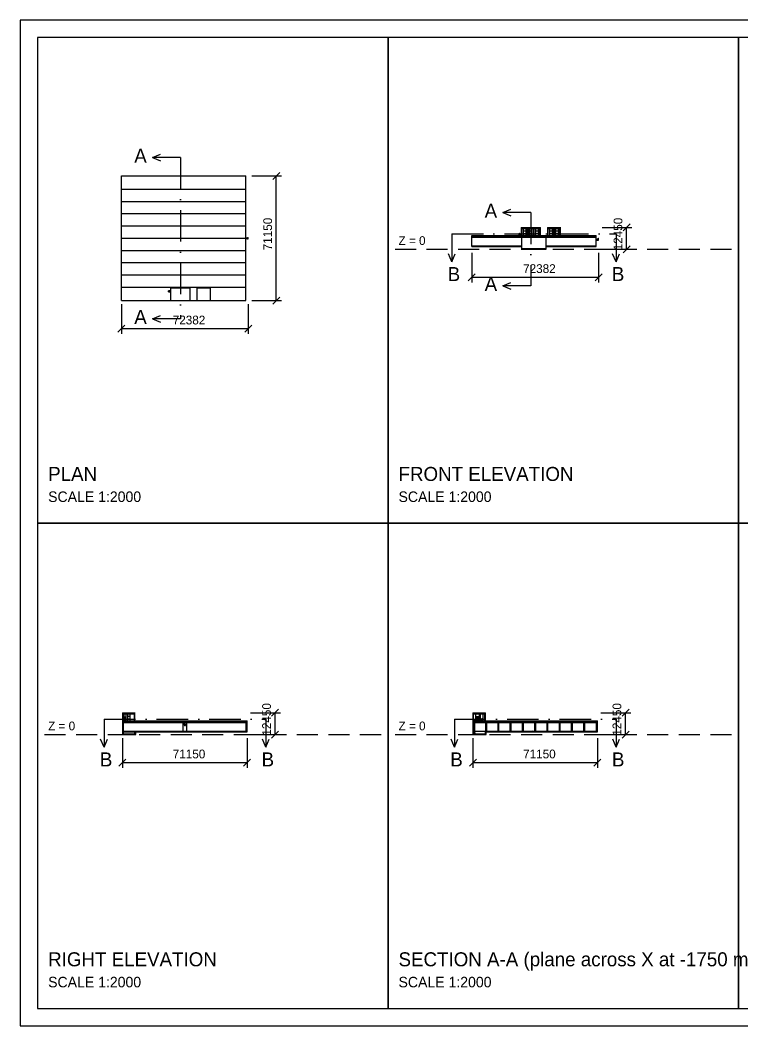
# Model space of a CAD drawing. Extents: x 10000 to 921450, y 10000 to 584000.
# Drawn here: x 10000 to 422000, y 10000 to 584000 of the extents above; entities that cross this region are included whole.
import ezdxf

# ---------------------------------------------------------------- set-up
doc = ezdxf.new("R2010")
doc.units = 0
doc.linetypes.add('DASHDOT', pattern=[30000, 18000, -6000, 0, -6000])
doc.linetypes.add('DASHED', pattern=[18000, 12000, -6000])
for name, color, linetype in [('A-CUT', 1, 'CONTINUOUS'), ('A-DIM', 5, 'CONTINUOUS'), ('A-FRAME', 8, 'CONTINUOUS'), ('A-GROUND', 8, 'DASHED'), ('A-HATCH', 3, 'CONTINUOUS'), ('A-SECT', 1, 'DASHDOT'), ('A-TEXT', 7, 'CONTINUOUS'), ('A-VIS', 7, 'CONTINUOUS')]:
    doc.layers.add(name, color=color, linetype=linetype)

msp = doc.modelspace()

# ---------------------------------------------------------------- linework, layer by layer
at = {"layer": 'A-CUT'}
for p, q in [((268425, 188725), (275725, 188725)), ((268425, 188575), (268425, 188725)), ((268425, 188575), (275725, 188575)), ((268575, 186775), (268575, 188575)), ((268575, 188075), (268875, 188075)), ((268575, 186775), (268805, 186775)), ((268575, 183775), (268575, 185275)), ((268575, 185275), (268805, 185275)), ((268575, 184075), (339575, 184075)), ((268575, 183775), (339575, 183775)), ((268625, 183175), (268625, 183775)), ((268667, 185275), (268667, 186775)), ((268713, 185275), (268713, 186775)), ((268805, 186775), (268805, 188075)), ((268805, 184075), (268805, 185275)), ((268875, 188075), (268875, 188575)), ((269025, 183175), (269025, 183775)), ((269085, 184225), (269185, 184225)), ((269085, 184075), (269085, 184225)), ((269185, 184075), (269185, 184225)), ((269272, 177491.666), (269272, 184711.5)), ((269272, 184711.5), (269598, 184711.5)), ((269272, 184240), (269598, 184240)), ((269353.5, 184793), (269825, 184793)), ((269353.5, 184467), (269353.5, 184793)), ((269353.5, 184467), (269825, 184467)), ((269598, 177491.666), (269598, 184711.5)), ((269685, 184225), (269785, 184225)), ((269685, 184075), (269685, 184225)), ((269785, 184075), (269785, 184225)), ((269825, 184860), (270125, 184860)), ((269825, 184400), (269825, 184860)), ((269825, 184400), (270125, 184400)), ((269879, 185110), (270041, 185110)), ((269879, 184840), (269879, 185110)), ((269879, 184840), (270041, 184840)), ((270041, 184840), (270041, 185110)), ((270095, 184400), (270095, 184860)), ((270095, 184830), (270345, 184830)), ((270095, 184806), (270345, 184806)), ((270095, 184793), (271555, 184793)), ((270095, 184467), (271555, 184467)), ((270095, 184430), (270345, 184430)), ((270125, 184400), (270125, 184860)), ((270175, 184375), (271475, 184375)), ((270175, 184075), (270175, 184375)), ((270315, 184860), (270345, 184860)), ((270315, 184400), (270315, 184860)), ((270315, 184400), (271335, 184400)), ((270345, 184390), (270345, 184860)), ((270475, 184480), (270475, 184780)), ((270475, 184480), (271175, 184480)), ((270515, 185180), (270515, 186520)), ((270515, 186520), (271135, 186520)), ((270515, 185180), (271135, 185180)), ((270577, 184780), (270577, 185180)), ((271073, 184780), (271073, 185180)), ((271135, 185180), (271135, 186520)), ((271175, 184480), (271175, 184780)), ((271305, 184390), (271305, 184860)), ((271305, 184860), (271335, 184860)), ((271305, 184830), (271555, 184830)), ((271305, 184806), (271555, 184806)), ((271305, 184430), (271555, 184430)), ((271335, 184400), (271335, 184860)), ((271475, 184075), (271475, 184375)), ((271525, 184860), (272089, 184860)), ((271525, 184400), (271525, 184860)), ((271525, 184400), (272089, 184400)), ((271555, 184400), (271555, 184860)), ((271608.4, 184995), (271857.6, 184995)), ((271608.4, 184845), (271608.4, 184995)), ((271608.4, 184845), (271857.6, 184845)), ((271857.6, 184845), (271857.6, 184995)), ((271900, 185270), (272100, 185270)), ((271900, 185050), (271900, 185270)), ((271900, 185050), (272100, 185050)), ((271911, 184400), (271911, 185065)), ((271928.8, 184815), (272071.2, 184815)), ((272089, 184400), (272089, 185065)), ((272089, 184793), (272772.334, 184793)), ((272089, 184467), (272772.334, 184467)), ((272100, 185050), (272100, 185270)), ((272589, 184467), (272589, 184793)), ((272772.334, 184844.5), (272955.666, 184844.5)), ((272772.334, 184415.5), (272772.334, 184844.5)), ((272772.334, 184415.5), (272955.666, 184415.5)), ((272955.666, 184896), (273739, 184896)), ((272955.666, 184364), (272955.666, 184896)), ((272955.666, 184364), (273739, 184364)), ((273138.999, 184364), (273138.999, 184896)), ((273473, 184630), (273478.111, 184681.894)), ((273473, 184630), (273478.111, 184578.106)), ((273478.111, 184681.894), (273493.248, 184731.794)), ((273478.111, 184578.106), (273493.248, 184528.206)), ((273493.248, 184731.794), (273517.829, 184777.782)), ((273493.248, 184528.206), (273517.829, 184482.218)), ((273517.829, 184777.782), (273550.91, 184818.09)), ((273517.829, 184482.218), (273550.91, 184441.91)), ((273550.91, 184818.09), (273591.218, 184851.171)), ((273550.91, 184441.91), (273591.218, 184408.829)), ((273591.218, 184851.171), (273637.206, 184875.752)), ((273591.218, 184408.829), (273637.206, 184384.248)), ((273637.206, 184875.752), (273687.106, 184890.889)), ((273637.206, 184384.248), (273687.106, 184369.111)), ((273687.106, 184890.889), (273739, 184896)), ((273687.106, 184369.111), (273739, 184364)), ((273739, 184896), (273790.894, 184890.889)), ((273739, 184364), (273739, 184896)), ((273739, 184364), (273790.894, 184369.111)), ((273790.894, 184890.889), (273840.794, 184875.752)), ((273790.894, 184369.111), (273840.794, 184384.248)), ((273840.794, 184875.752), (273886.782, 184851.171)), ((273840.794, 184384.248), (273886.782, 184408.829)), ((273886.782, 184851.171), (273927.09, 184818.09)), ((273886.782, 184408.829), (273927.09, 184441.91)), ((273927.09, 184818.09), (273960.171, 184777.782)), ((273927.09, 184441.91), (273960.171, 184482.218)), ((273960.171, 184777.782), (273984.752, 184731.794)), ((273960.171, 184482.218), (273984.752, 184528.206)), ((273984.752, 184731.794), (273999.889, 184681.894)), ((273984.752, 184528.206), (273999.889, 184578.106)), ((273999.889, 184681.894), (274005, 184630)), ((273999.889, 184578.106), (274005, 184630)), ((275275, 188075), (275275, 188575)), ((275275, 188075), (275575, 188075)), ((275345, 186775), (275345, 188075)), ((275345, 186775), (275575, 186775)), ((275345, 185275), (275575, 185275)), ((275345, 184075), (275345, 185275)), ((275437, 185275), (275437, 186775)), ((275483, 185275), (275483, 186775)), ((275575, 186775), (275575, 188575)), ((275575, 184075), (275575, 185275)), ((275725, 188575), (275725, 188725)), ((275875, 183175), (275875, 183775)), ((276075, 183775), (276075, 184075)), ((276275, 183175), (276275, 183775)), ((282875, 183175), (282875, 183775)), ((283075, 183775), (283075, 184075)), ((283275, 183175), (283275, 183775)), ((289875, 183175), (289875, 183775)), ((290075, 183775), (290075, 184075)), ((290275, 183175), (290275, 183775)), ((296875, 183175), (296875, 183775)), ((297075, 183775), (297075, 184075)), ((297275, 183175), (297275, 183775)), ((303875, 183175), (303875, 183775)), ((304075, 183775), (304075, 184075)), ((304275, 183175), (304275, 183775)), ((310875, 183175), (310875, 183775)), ((311075, 183775), (311075, 184075)), ((311275, 183175), (311275, 183775)), ((317875, 183175), (317875, 183775)), ((318075, 183775), (318075, 184075)), ((318275, 183175), (318275, 183775)), ((324875, 183175), (324875, 183775)), ((325075, 183775), (325075, 184075)), ((325275, 183175), (325275, 183775)), ((331875, 183175), (331875, 183775)), ((332075, 183775), (332075, 184075)), ((332275, 183175), (332275, 183775)), ((339125, 183175), (339125, 183775)), ((339525, 183175), (339525, 183775)), ((339575, 183775), (339575, 184075)), ((268575, 176275), (268575, 183175)), ((268575, 183175), (269075, 183175)), ((269075, 176675), (269075, 183175)), ((269272, 180960), (269598, 180960)), ((275575, 178175), (339575, 178175)), ((275575, 176675), (275575, 178175)), ((275875, 183175), (276275, 183175)), ((275975, 176275), (275975, 178175)), ((282875, 183175), (283275, 183175)), ((289875, 183175), (290275, 183175)), ((296875, 183175), (297275, 183175)), ((303875, 183175), (304275, 183175)), ((310875, 183175), (311275, 183175)), ((317875, 183175), (318275, 183175)), ((324875, 183175), (325275, 183175)), ((331875, 183175), (332275, 183175)), ((339075, 183175), (339575, 183175)), ((339075, 178175), (339075, 183175)), ((339575, 177775), (339575, 183175)), ((268575, 176675), (275975, 176675)), ((268575, 176275), (275975, 176275)), ((269169, 177125), (269169, 177308.334)), ((269169, 177308.334), (269701, 177308.334)), ((269169, 177125), (269701, 177125)), ((269220.5, 177308.334), (269220.5, 177491.666)), ((269220.5, 177491.666), (269649.5, 177491.666)), ((269272, 177675), (269598, 177675)), ((269649.5, 177308.334), (269649.5, 177491.666)), ((269701, 177125), (269701, 177308.334)), ((275975, 177775), (339575, 177775))]:
    msp.add_line(p, q, dxfattribs=at)
at = {"layer": 'A-DIM'}
for p, q in [((142190.75, 495075), (159190.75, 495075)), ((154190.75, 493075), (158190.75, 497075)), ((156190.75, 423925), (156190.75, 495075)), ((342190.75, 465725), (359190.75, 465725)), ((354190.75, 463725), (358190.75, 467725)), ((356190.75, 453275), (356190.75, 465725)), ((354190.75, 451275), (358190.75, 455275)), ((267809.25, 451275), (267809.25, 434275)), ((340190.75, 451275), (340190.75, 434275)), ((342190.75, 453275), (359190.75, 453275)), ((265809.25, 435275), (269809.25, 439275)), ((267809.25, 437275), (340190.75, 437275)), ((338190.75, 435275), (342190.75, 439275)), ((154190.75, 421925), (158190.75, 425925)), ((67809.25, 421925), (67809.25, 404925)), ((140190.75, 421925), (140190.75, 404925)), ((142190.75, 423925), (159190.75, 423925)), ((65809.25, 405925), (69809.25, 409925)), ((67809.25, 407925), (140190.75, 407925)), ((138190.75, 405925), (142190.75, 409925)), ((153575, 186725), (157575, 190725)), ((353575, 186725), (357575, 190725)), ((141575, 188725), (158575, 188725)), ((155575, 176275), (155575, 188725)), ((341575, 188725), (358575, 188725)), ((355575, 176275), (355575, 188725)), ((153575, 174275), (157575, 178275)), ((353575, 174275), (357575, 178275)), ((68425, 174275), (68425, 157275)), ((139575, 174275), (139575, 157275)), ((141575, 176275), (158575, 176275)), ((268425, 174275), (268425, 157275)), ((339575, 174275), (339575, 157275)), ((341575, 176275), (358575, 176275)), ((66425, 158275), (70425, 162275)), ((137575, 158275), (141575, 162275)), ((266425, 158275), (270425, 162275)), ((337575, 158275), (341575, 162275)), ((68425, 160275), (139575, 160275)), ((268425, 160275), (339575, 160275))]:
    msp.add_line(p, q, dxfattribs=at)
at = {"layer": 'A-FRAME'}
for p, q in [((830000, 584000), (10000, 584000)), ((10000, 584000), (10000, 10000)), ((820000, 574000), (20000, 574000)), ((20000, 574000), (20000, 20000)), ((220000, 574000), (20000, 574000)), ((20000, 574000), (20000, 297000)), ((220000, 297000), (220000, 574000)), ((420000, 574000), (220000, 574000)), ((220000, 574000), (220000, 297000)), ((420000, 297000), (420000, 574000)), ((620000, 574000), (420000, 574000)), ((420000, 574000), (420000, 297000)), ((20000, 297000), (220000, 297000)), ((220000, 297000), (20000, 297000)), ((20000, 297000), (20000, 20000)), ((220000, 297000), (420000, 297000)), ((220000, 20000), (220000, 297000)), ((420000, 297000), (220000, 297000)), ((220000, 297000), (220000, 20000)), ((420000, 297000), (620000, 297000)), ((420000, 20000), (420000, 297000)), ((620000, 297000), (420000, 297000)), ((420000, 297000), (420000, 20000)), ((20000, 20000), (820000, 20000)), ((20000, 20000), (220000, 20000)), ((220000, 20000), (420000, 20000)), ((420000, 20000), (620000, 20000)), ((10000, 10000), (830000, 10000))]:
    msp.add_line(p, q, dxfattribs=at)
at = {"layer": 'A-GROUND'}
for p, q in [((224000, 453275), (416000, 453275)), ((24000, 176275), (216000, 176275)), ((224000, 176275), (416000, 176275))]:
    msp.add_line(p, q, dxfattribs=at)
at = {"layer": 'A-HATCH'}
for p, q in [((281361.797, 177775), (280961.797, 178175)), ((288432.864, 177775), (288032.864, 178175)), ((295503.932, 177775), (295103.932, 178175)), ((302575, 177775), (302175, 178175)), ((309646.068, 177775), (309246.068, 178175)), ((316717.136, 177775), (316317.136, 178175)), ((323788.203, 177775), (323388.203, 178175)), ((330859.271, 177775), (330459.271, 178175)), ((337930.339, 177775), (337530.339, 178175))]:
    msp.add_line(p, q, dxfattribs=at)
at = {"layer": 'A-SECT'}
for p, q in [((85559.25, 505591.902), (90164.555, 507538.994)), ((101559.25, 505591.902), (85559.25, 505591.902)), ((85559.25, 505591.902), (90164.555, 503644.81)), ((101559.25, 505591.902), (101559.25, 413558.098)), ((285559.25, 474186.396), (290164.555, 476133.487)), ((301559.25, 474186.396), (285559.25, 474186.396)), ((285559.25, 474186.396), (290164.555, 472239.304)), ((301559.25, 474186.396), (301559.25, 432363.604)), ((256452.462, 462075), (350166.038, 462075)), ((256452.462, 462075), (256452.462, 446075)), ((350166.038, 462075), (350166.038, 446075)), ((256452.462, 446075), (254505.37, 450680.305)), ((256452.462, 446075), (258399.553, 450680.305)), ((350166.038, 446075), (348218.947, 450680.305)), ((350166.038, 446075), (352113.13, 450680.305)), ((285559.25, 432363.604), (290164.555, 434310.696)), ((301559.25, 432363.604), (285559.25, 432363.604)), ((285559.25, 432363.604), (290164.555, 430416.513)), ((85559.25, 413558.098), (90164.555, 415505.19)), ((101559.25, 413558.098), (85559.25, 413558.098)), ((85559.25, 413558.098), (90164.555, 411611.006)), ((57923.908, 185075), (150226.092, 185075)), ((57923.908, 185075), (57923.908, 169075)), ((150226.092, 185075), (150226.092, 169075)), ((257923.908, 185075), (350226.092, 185075)), ((257923.908, 185075), (257923.908, 169075)), ((350226.092, 185075), (350226.092, 169075)), ((57923.908, 169075), (55976.816, 173680.305)), ((57923.908, 169075), (59871, 173680.305)), ((150226.092, 169075), (148279, 173680.305)), ((150226.092, 169075), (152173.184, 173680.305)), ((257923.908, 169075), (255976.816, 173680.305)), ((257923.908, 169075), (259871, 173680.305)), ((350226.092, 169075), (348279, 173680.305)), ((350226.092, 169075), (352173.184, 173680.305))]:
    msp.add_line(p, q, dxfattribs=at)
at = {"layer": 'A-VIS'}
for p, q in [((67809.25, 424075), (67809.25, 495075)), ((67809.25, 495075), (138809.25, 495075)), ((138809.25, 424075), (138809.25, 495075)), ((67809.25, 487575), (138809.25, 487575)), ((67809.25, 480575), (138809.25, 480575)), ((67809.25, 473575), (138809.25, 473575)), ((67809.25, 466575), (138809.25, 466575)), ((296009.25, 465575), (296009.25, 465725)), ((296009.25, 465725), (307109.25, 465725)), ((296009.25, 465575), (307109.25, 465575)), ((296159.25, 461075), (296159.25, 465575)), ((296159.25, 465075), (306959.25, 465075)), ((296207.25, 461115), (296207.25, 465035)), ((296223.25, 461115), (296223.25, 465035)), ((296395.25, 461115), (296395.25, 465035)), ((296411.25, 461115), (296411.25, 465035)), ((296459.25, 461075), (296459.25, 465075)), ((297309.25, 461075), (297309.25, 465075)), ((298809.25, 461075), (298809.25, 465075)), ((299659.25, 461075), (299659.25, 465075)), ((299707.25, 461115), (299707.25, 465035)), ((299723.25, 461115), (299723.25, 465035)), ((299809.25, 465075), (299809.25, 465575)), ((299895.25, 461115), (299895.25, 465035)), ((299911.25, 461115), (299911.25, 465035)), ((299959.25, 461075), (299959.25, 465075)), ((300809.25, 461075), (300809.25, 465075)), ((302309.25, 461075), (302309.25, 465075)), ((303159.25, 461075), (303159.25, 465075)), ((303207.25, 461115), (303207.25, 465035)), ((303223.25, 461115), (303223.25, 465035)), ((303309.25, 465075), (303309.25, 465575)), ((303395.25, 461115), (303395.25, 465035)), ((303411.25, 461115), (303411.25, 465035)), ((303459.25, 461075), (303459.25, 465075)), ((304309.25, 461075), (304309.25, 465075)), ((305809.25, 461075), (305809.25, 465075)), ((306659.25, 461075), (306659.25, 465075)), ((306707.25, 461115), (306707.25, 465035)), ((306723.25, 461115), (306723.25, 465035)), ((306895.25, 461115), (306895.25, 465035)), ((306911.25, 461115), (306911.25, 465035)), ((306959.25, 461075), (306959.25, 465575)), ((307109.25, 465575), (307109.25, 465725)), ((311009.25, 465725), (318609.25, 465725)), ((311009.25, 465575), (311009.25, 465725)), ((311009.25, 465575), (318609.25, 465575)), ((311159.25, 461075), (311159.25, 465575)), ((311159.25, 465075), (318459.25, 465075)), ((311207.25, 461115), (311207.25, 465035)), ((311223.25, 461115), (311223.25, 465035)), ((311411.25, 461115), (311411.25, 465035)), ((311459.25, 461075), (311459.25, 465075)), ((312309.25, 461075), (312309.25, 465075)), ((313809.25, 461075), (313809.25, 465075)), ((314659.25, 461075), (314659.25, 465075)), ((314707.25, 461115), (314707.25, 465035)), ((314723.25, 461115), (314723.25, 465035)), ((314809.25, 465075), (314809.25, 465575)), ((314911.25, 461115), (314911.25, 465035)), ((314959.25, 461075), (314959.25, 465075)), ((315809.25, 461075), (315809.25, 465075)), ((317309.25, 461075), (317309.25, 465075)), ((318159.25, 461075), (318159.25, 465075)), ((318223.25, 461115), (318223.25, 465035)), ((318411.25, 461115), (318411.25, 465035)), ((318459.25, 461075), (318459.25, 465575)), ((318609.25, 465575), (318609.25, 465725)), ((67809.25, 459575), (138809.25, 459575)), ((138743.104, 459775), (138759.25, 459775)), ((138743.104, 459375), (138759.25, 459375)), ((138743.227, 459309), (139809.25, 459309)), ((138759.25, 459775), (138759.25, 459834.156)), ((138759.25, 459291.476), (138759.25, 459375)), ((138833.559, 459841), (139783.615, 459841)), ((139809.25, 459932.5), (140159.25, 459932.5)), ((139809.25, 459224.369), (139809.25, 459925.631)), ((139809.25, 459217.5), (140190.75, 459217.5)), ((139879.25, 459725), (140089.25, 459725)), ((139879.25, 459425), (139879.25, 459725)), ((139879.25, 459425), (140089.25, 459425)), ((140089.25, 459425), (140089.25, 459725)), ((140159.25, 459224.369), (140159.25, 459925.631)), ((140190.75, 459224.369), (140190.75, 459925.631)), ((267809.25, 460775), (267809.25, 461075)), ((267809.25, 461075), (338809.25, 461075)), ((267809.25, 460775), (338809.25, 460775)), ((267809.25, 454775), (267809.25, 460175)), ((267809.25, 460175), (338809.25, 460175)), ((267859.25, 460175), (267859.25, 460775)), ((268059.25, 460175), (268059.25, 460775)), ((275309.25, 460175), (275309.25, 460775)), ((282309.25, 460175), (282309.25, 460775)), ((289309.25, 460175), (289309.25, 460775)), ((294773.75, 461987.5), (294805.25, 461987.5)), ((294773.75, 461280.522), (294773.75, 461980.512)), ((294773.75, 461272.5), (294805.25, 461272.5)), ((294805.25, 461280.522), (294805.25, 461980.512)), ((294861.926, 461987.5), (295430.25, 461987.5)), ((294861.926, 461272.5), (295430.25, 461272.5)), ((295027.75, 462327.5), (295207.75, 462327.5)), ((295027.75, 462087.5), (295027.75, 462327.5)), ((295027.75, 462087.5), (295207.75, 462087.5)), ((295057.75, 461967.5), (295057.75, 462087.5)), ((295057.75, 461967.5), (295177.75, 461967.5)), ((295177.75, 461967.5), (295177.75, 462087.5)), ((295207.75, 462087.5), (295207.75, 462327.5)), ((295430.25, 461280.522), (295430.25, 461980.512)), ((295495.22, 461896), (296128.377, 461896)), ((295495.22, 461364), (296128.377, 461364)), ((296203.25, 464936), (296415.25, 464936)), ((296203.25, 464786), (296415.25, 464786)), ((296203.25, 464636), (296415.25, 464636)), ((296203.25, 464486), (296415.25, 464486)), ((296203.25, 464336), (296415.25, 464336)), ((296203.25, 464186), (296415.25, 464186)), ((296203.25, 464044), (296415.25, 464044)), ((296203.25, 464036), (296415.25, 464036)), ((296203.25, 463886), (296415.25, 463886)), ((296203.25, 463744), (296415.25, 463744)), ((296203.25, 463736), (296415.25, 463736)), ((296203.25, 463586), (296415.25, 463586)), ((296203.25, 463444), (296415.25, 463444)), ((296203.25, 463436), (296415.25, 463436)), ((296203.25, 463286), (296415.25, 463286)), ((296203.25, 463144), (296415.25, 463144)), ((296203.25, 463136), (296415.25, 463136)), ((296203.25, 462986), (296415.25, 462986)), ((296203.25, 462844), (296415.25, 462844)), ((296203.25, 462836), (296415.25, 462836)), ((296203.25, 462686), (296415.25, 462686)), ((296203.25, 462536), (296415.25, 462536)), ((296203.25, 462386), (296415.25, 462386)), ((296203.25, 462236), (296415.25, 462236)), ((296203.25, 462086), (296415.25, 462086)), ((296203.25, 461936), (296415.25, 461936)), ((296203.25, 461786), (296415.25, 461786)), ((296203.25, 461636), (296415.25, 461636)), ((296203.25, 461486), (296415.25, 461486)), ((296203.25, 461336), (296415.25, 461336)), ((296203.25, 461194), (296415.25, 461194)), ((296203.25, 461186), (296415.25, 461186)), ((296309.25, 460175), (296309.25, 460775)), ((296409.25, 453275), (296409.25, 460175)), ((297309.25, 463775), (298809.25, 463775)), ((297309.25, 462275), (298809.25, 462275)), ((299703.25, 464936), (299915.25, 464936)), ((299703.25, 464786), (299915.25, 464786)), ((299703.25, 464636), (299915.25, 464636)), ((299703.25, 464486), (299915.25, 464486)), ((299703.25, 464336), (299915.25, 464336)), ((299703.25, 464186), (299915.25, 464186)), ((299703.25, 464044), (299915.25, 464044)), ((299703.25, 464036), (299915.25, 464036)), ((299703.25, 463886), (299915.25, 463886)), ((299703.25, 463744), (299915.25, 463744)), ((299703.25, 463736), (299915.25, 463736)), ((299703.25, 463586), (299915.25, 463586)), ((299703.25, 463444), (299915.25, 463444)), ((299703.25, 463436), (299915.25, 463436)), ((299703.25, 463286), (299915.25, 463286)), ((299703.25, 463144), (299915.25, 463144)), ((299703.25, 463136), (299915.25, 463136)), ((299703.25, 462986), (299915.25, 462986)), ((299703.25, 462844), (299915.25, 462844)), ((299703.25, 462836), (299915.25, 462836)), ((299703.25, 462686), (299915.25, 462686)), ((299703.25, 462536), (299915.25, 462536)), ((299703.25, 462386), (299915.25, 462386)), ((299703.25, 462236), (299915.25, 462236)), ((299703.25, 462086), (299915.25, 462086)), ((299703.25, 461936), (299915.25, 461936)), ((299703.25, 461786), (299915.25, 461786)), ((299703.25, 461636), (299915.25, 461636)), ((299703.25, 461486), (299915.25, 461486)), ((299703.25, 461336), (299915.25, 461336)), ((299703.25, 461194), (299915.25, 461194)), ((299703.25, 461186), (299915.25, 461186)), ((300809.25, 463775), (302309.25, 463775)), ((300809.25, 462275), (302309.25, 462275)), ((303203.25, 464936), (303415.25, 464936)), ((303203.25, 464786), (303415.25, 464786)), ((303203.25, 464636), (303415.25, 464636)), ((303203.25, 464486), (303415.25, 464486)), ((303203.25, 464336), (303415.25, 464336)), ((303203.25, 464186), (303415.25, 464186)), ((303203.25, 464044), (303415.25, 464044)), ((303203.25, 464036), (303415.25, 464036)), ((303203.25, 463886), (303415.25, 463886)), ((303203.25, 463744), (303415.25, 463744)), ((303203.25, 463736), (303415.25, 463736)), ((303203.25, 463586), (303415.25, 463586)), ((303203.25, 463444), (303415.25, 463444)), ((303203.25, 463436), (303415.25, 463436)), ((303203.25, 463286), (303415.25, 463286)), ((303203.25, 463144), (303415.25, 463144)), ((303203.25, 463136), (303415.25, 463136)), ((303203.25, 462986), (303415.25, 462986)), ((303203.25, 462844), (303415.25, 462844)), ((303203.25, 462836), (303415.25, 462836)), ((303203.25, 462686), (303415.25, 462686)), ((303203.25, 462536), (303415.25, 462536)), ((303203.25, 462386), (303415.25, 462386)), ((303203.25, 462236), (303415.25, 462236)), ((303203.25, 462086), (303415.25, 462086)), ((303203.25, 461936), (303415.25, 461936)), ((303203.25, 461786), (303415.25, 461786)), ((303203.25, 461636), (303415.25, 461636)), ((303203.25, 461486), (303415.25, 461486)), ((303203.25, 461336), (303415.25, 461336)), ((303203.25, 461194), (303415.25, 461194)), ((303203.25, 461186), (303415.25, 461186)), ((303309.25, 460175), (303309.25, 460775)), ((304309.25, 463775), (305809.25, 463775)), ((304309.25, 462275), (305809.25, 462275)), ((306703.25, 464936), (306915.25, 464936)), ((306703.25, 464786), (306915.25, 464786)), ((306703.25, 464636), (306915.25, 464636)), ((306703.25, 464486), (306915.25, 464486)), ((306703.25, 464336), (306915.25, 464336)), ((306703.25, 464186), (306915.25, 464186)), ((306703.25, 464044), (306915.25, 464044)), ((306703.25, 464036), (306915.25, 464036)), ((306703.25, 463886), (306915.25, 463886)), ((306703.25, 463744), (306915.25, 463744)), ((306703.25, 463736), (306915.25, 463736)), ((306703.25, 463586), (306915.25, 463586)), ((306703.25, 463444), (306915.25, 463444)), ((306703.25, 463436), (306915.25, 463436)), ((306703.25, 463286), (306915.25, 463286)), ((306703.25, 463144), (306915.25, 463144)), ((306703.25, 463136), (306915.25, 463136)), ((306703.25, 462986), (306915.25, 462986)), ((306703.25, 462844), (306915.25, 462844)), ((306703.25, 462836), (306915.25, 462836)), ((306703.25, 462686), (306915.25, 462686)), ((306703.25, 462536), (306915.25, 462536)), ((306703.25, 462386), (306915.25, 462386)), ((306703.25, 462236), (306915.25, 462236)), ((306703.25, 462086), (306915.25, 462086)), ((306703.25, 461936), (306915.25, 461936)), ((306703.25, 461786), (306915.25, 461786)), ((306703.25, 461636), (306915.25, 461636)), ((306703.25, 461486), (306915.25, 461486)), ((306703.25, 461336), (306915.25, 461336)), ((306703.25, 461194), (306915.25, 461194)), ((306703.25, 461186), (306915.25, 461186)), ((310209.25, 453275), (310209.25, 460175)), ((310309.25, 460175), (310309.25, 460775)), ((311203.25, 464936), (311415.25, 464936)), ((311203.25, 464786), (311415.25, 464786)), ((311203.25, 464636), (311415.25, 464636)), ((311203.25, 464486), (311415.25, 464486)), ((311203.25, 464336), (311415.25, 464336)), ((311203.25, 464186), (311415.25, 464186)), ((311203.25, 464044), (311415.25, 464044)), ((311203.25, 464036), (311415.25, 464036)), ((311203.25, 463886), (311415.25, 463886)), ((311203.25, 463744), (311415.25, 463744)), ((311203.25, 463736), (311415.25, 463736)), ((311203.25, 463586), (311415.25, 463586)), ((311203.25, 463444), (311415.25, 463444)), ((311203.25, 463436), (311415.25, 463436)), ((311203.25, 463286), (311415.25, 463286)), ((311203.25, 463144), (311415.25, 463144)), ((311203.25, 463136), (311415.25, 463136)), ((311203.25, 462986), (311415.25, 462986)), ((311203.25, 462844), (311415.25, 462844)), ((311203.25, 462836), (311415.25, 462836)), ((311203.25, 462686), (311415.25, 462686)), ((311203.25, 462536), (311415.25, 462536)), ((311203.25, 462386), (311415.25, 462386)), ((311203.25, 462236), (311415.25, 462236)), ((311203.25, 462086), (311415.25, 462086)), ((311203.25, 461936), (311415.25, 461936)), ((311203.25, 461786), (311415.25, 461786)), ((311203.25, 461636), (311415.25, 461636)), ((311203.25, 461486), (311415.25, 461486)), ((311203.25, 461336), (311415.25, 461336)), ((311203.25, 461194), (311415.25, 461194)), ((311203.25, 461186), (311415.25, 461186)), ((312309.25, 463775), (313809.25, 463775)), ((312309.25, 462275), (313809.25, 462275)), ((314703.25, 464936), (314915.25, 464936)), ((314703.25, 464786), (314915.25, 464786)), ((314703.25, 464636), (314915.25, 464636)), ((314703.25, 464486), (314915.25, 464486)), ((314703.25, 464336), (314915.25, 464336)), ((314703.25, 464186), (314915.25, 464186)), ((314703.25, 464044), (314915.25, 464044)), ((314703.25, 464036), (314915.25, 464036)), ((314703.25, 463886), (314915.25, 463886)), ((314703.25, 463744), (314915.25, 463744)), ((314703.25, 463736), (314915.25, 463736)), ((314703.25, 463586), (314915.25, 463586)), ((314703.25, 463444), (314915.25, 463444)), ((314703.25, 463436), (314915.25, 463436)), ((314703.25, 463286), (314915.25, 463286)), ((314703.25, 463144), (314915.25, 463144)), ((314703.25, 463136), (314915.25, 463136)), ((314703.25, 462986), (314915.25, 462986)), ((314703.25, 462844), (314915.25, 462844)), ((314703.25, 462836), (314915.25, 462836)), ((314703.25, 462686), (314915.25, 462686)), ((314703.25, 462536), (314915.25, 462536)), ((314703.25, 462386), (314915.25, 462386)), ((314703.25, 462236), (314915.25, 462236)), ((314703.25, 462086), (314915.25, 462086)), ((314703.25, 461936), (314915.25, 461936)), ((314703.25, 461786), (314915.25, 461786)), ((314703.25, 461636), (314915.25, 461636)), ((314703.25, 461486), (314915.25, 461486)), ((314703.25, 461336), (314915.25, 461336)), ((314703.25, 461194), (314915.25, 461194)), ((314703.25, 461186), (314915.25, 461186)), ((315809.25, 463775), (317309.25, 463775)), ((315809.25, 462275), (317309.25, 462275)), ((317309.25, 460175), (317309.25, 460775)), ((318203.25, 464936), (318415.25, 464936)), ((318203.25, 464786), (318415.25, 464786)), ((318203.25, 464636), (318415.25, 464636)), ((318203.25, 464486), (318415.25, 464486)), ((318203.25, 464336), (318415.25, 464336)), ((318203.25, 464186), (318415.25, 464186)), ((318203.25, 464044), (318415.25, 464044)), ((318203.25, 464036), (318415.25, 464036)), ((318203.25, 463886), (318415.25, 463886)), ((318203.25, 463744), (318415.25, 463744)), ((318203.25, 463736), (318415.25, 463736)), ((318203.25, 463586), (318415.25, 463586)), ((318203.25, 463444), (318415.25, 463444)), ((318203.25, 463436), (318415.25, 463436)), ((318203.25, 463286), (318415.25, 463286)), ((318203.25, 463144), (318415.25, 463144)), ((318203.25, 463136), (318415.25, 463136)), ((318203.25, 462986), (318415.25, 462986)), ((318203.25, 462844), (318415.25, 462844)), ((318203.25, 462836), (318415.25, 462836)), ((318203.25, 462686), (318415.25, 462686)), ((318203.25, 462536), (318415.25, 462536)), ((318203.25, 462386), (318415.25, 462386)), ((318203.25, 462236), (318415.25, 462236)), ((318203.25, 462086), (318415.25, 462086)), ((318203.25, 461936), (318415.25, 461936)), ((318203.25, 461786), (318415.25, 461786)), ((318203.25, 461636), (318415.25, 461636)), ((318203.25, 461486), (318415.25, 461486)), ((318203.25, 461336), (318415.25, 461336)), ((318203.25, 461194), (318415.25, 461194)), ((318203.25, 461186), (318415.25, 461186)), ((324309.25, 460175), (324309.25, 460775)), ((331309.25, 460175), (331309.25, 460775)), ((338559.25, 460175), (338559.25, 460775)), ((338759.25, 460175), (338759.25, 460775)), ((338809.25, 460775), (338809.25, 461075)), ((338809.25, 454775), (338809.25, 460175)), ((339879.25, 459562.5), (340089.25, 459562.5)), ((339879.25, 459112.5), (339879.25, 459562.5)), ((340089.25, 459112.5), (340089.25, 459562.5)), ((267809.25, 455175), (296409.25, 455175)), ((267809.25, 454775), (296409.25, 454775)), ((296409.25, 453675), (310209.25, 453675)), ((310209.25, 455175), (338809.25, 455175)), ((310209.25, 454775), (338809.25, 454775)), ((338743.227, 458509), (339809.25, 458509)), ((338833.559, 459041), (339783.615, 459041)), ((339809.25, 459132.5), (339874.021, 459132.5)), ((339809.25, 458424.369), (339809.25, 459125.631)), ((339809.25, 458417.5), (340190.75, 458417.5)), ((339879.25, 459112.5), (340089.25, 459112.5)), ((340100.29, 459132.5), (340159.25, 459132.5)), ((340159.25, 458424.369), (340159.25, 459125.631)), ((340190.75, 458424.369), (340190.75, 459125.631)), ((67809.25, 452575), (138809.25, 452575)), ((296409.25, 453275), (310209.25, 453275)), ((67809.25, 445575), (138809.25, 445575)), ((67809.25, 438575), (138809.25, 438575)), ((67809.25, 431575), (138809.25, 431575)), ((96009.25, 423925), (96009.25, 431225)), ((96009.25, 431225), (107109.25, 431225)), ((96109.25, 431243.499), (96109.25, 431288.917)), ((96509.25, 431243.499), (96509.25, 431288.917)), ((103109.25, 431243.499), (103109.25, 431288.917)), ((103509.25, 431243.499), (103509.25, 431288.917)), ((107109.25, 423925), (107109.25, 431225)), ((111009.25, 431225), (118609.25, 431225)), ((111009.25, 423925), (111009.25, 431225)), ((117109.25, 431243.499), (117109.25, 431288.917)), ((117509.25, 431243.499), (117509.25, 431288.917)), ((118609.25, 423925), (118609.25, 431225)), ((94773.75, 429596.5), (95430.25, 429596.5)), ((94773.75, 428888.369), (94773.75, 429589.631)), ((94773.75, 428881.5), (95430.25, 428881.5)), ((94805.25, 428888.369), (94805.25, 429589.631)), ((95027.75, 429369), (95207.75, 429369)), ((95027.75, 429109), (95027.75, 429369)), ((95027.75, 429109), (95207.75, 429109)), ((95057.75, 429299), (95087.906, 429299)), ((95057.75, 429179), (95057.75, 429299)), ((95057.75, 429179), (95087.906, 429179)), ((95207.75, 429109), (95207.75, 429369)), ((95430.25, 428888.369), (95430.25, 429589.631)), ((95430.25, 429505), (96038.074, 429505)), ((95430.25, 428973), (96038.074, 428973)), ((67809.25, 424075), (95992.851, 424075)), ((95947.43, 424525), (95992.945, 424525)), ((95947.43, 424125), (95992.945, 424125)), ((95947.726, 424575), (95992.908, 424575)), ((96009.25, 423925), (107109.25, 423925)), ((107121.322, 424525), (107166.836, 424525)), ((107121.322, 424125), (107166.836, 424125)), ((107121.578, 424075), (111011.81, 424075)), ((107121.62, 424575), (107166.718, 424575)), ((110966.573, 424575), (111012.107, 424575)), ((110966.735, 424525), (111011.896, 424525)), ((110966.735, 424125), (111011.896, 424125)), ((111009.25, 423925), (118609.25, 423925)), ((118612.047, 424525), (118657.209, 424525)), ((118612.047, 424125), (118657.209, 424125)), ((118612.089, 424075), (138809.25, 424075)), ((118612.159, 424575), (118657.341, 424575)), ((68425, 188725), (75725, 188725)), ((68425, 188575), (68425, 188725)), ((68425, 188575), (75725, 188575)), ((68575, 183775), (68575, 188575)), ((68575, 188075), (75575, 188075)), ((68575, 184075), (139575, 184075)), ((68575, 183775), (139575, 183775)), ((68619, 187936), (68831, 187936)), ((68619, 187794), (68831, 187794)), ((68619, 187786), (68831, 187786)), ((68619, 187636), (68831, 187636)), ((68619, 187486), (68831, 187486)), ((68619, 187336), (68831, 187336)), ((68619, 187186), (68831, 187186)), ((68619, 187044), (68831, 187044)), ((68619, 187036), (68831, 187036)), ((68619, 186886), (68831, 186886)), ((68619, 186736), (68831, 186736)), ((68619, 186594), (68831, 186594)), ((68619, 186586), (68831, 186586)), ((68619, 186436), (68831, 186436)), ((68619, 186294), (68831, 186294)), ((68619, 186286), (68831, 186286)), ((68619, 186136), (68831, 186136)), ((68619, 185986), (68831, 185986)), ((68619, 185844), (68831, 185844)), ((68619, 185836), (68831, 185836)), ((68619, 185686), (68831, 185686)), ((68619, 185536), (68831, 185536)), ((68619, 185394), (68831, 185394)), ((68619, 185386), (68831, 185386)), ((68619, 185236), (68831, 185236)), ((68619, 185094), (68831, 185094)), ((68619, 185086), (68831, 185086)), ((68619, 184936), (68831, 184936)), ((68619, 184786), (68831, 184786)), ((68619, 184644), (68831, 184644)), ((68619, 184636), (68831, 184636)), ((68619, 184486), (68831, 184486)), ((68619, 184336), (68831, 184336)), ((68619, 184186), (68831, 184186)), ((68623, 184115), (68623, 188035)), ((68625, 183175), (68625, 183775)), ((68639, 184115), (68639, 188035)), ((68805, 184075), (68805, 188035)), ((68827, 184115), (68827, 188035)), ((68875, 184075), (68875, 188575)), ((69025, 183175), (69025, 183775)), ((69085, 184075), (69085, 184100.342)), ((69185, 184075), (69185, 184100.342)), ((69272, 184055.95), (69272, 184100.274)), ((69475, 184075), (69475, 188075)), ((69475, 186355), (70605, 186355)), ((69475, 186295), (70605, 186295)), ((69535, 184075), (69535, 186355)), ((69535, 186277), (70545, 186277)), ((69540, 184090), (70640, 184090)), ((69553, 184075), (69553, 186295)), ((69575, 184075), (69575, 184100.177)), ((69598, 184055.95), (69598, 184100.274)), ((69635, 184075), (69635, 184100.177)), ((69637, 185311), (69637, 186081)), ((69637, 184299), (69637, 185069)), ((69640, 186084), (70440, 186084)), ((69640, 186078), (70440, 186078)), ((69640, 185308), (70440, 185308)), ((69640, 185072), (70480, 185072)), ((69640, 185066), (70440, 185066)), ((69640, 184296), (70440, 184296)), ((69643, 185311), (69643, 186081)), ((69643, 184299), (69643, 185069)), ((69653, 184075), (69653, 184100.148)), ((69685, 184075), (69685, 184100.342)), ((69785, 184075), (69785, 184100.342)), ((70145, 184075), (70145, 184100.174)), ((70175, 184075), (70175, 184100.279)), ((70205, 184075), (70205, 184100.387)), ((70360, 185067), (70360, 185083)), ((70443, 185311), (70443, 186081)), ((70443, 184299), (70443, 185069)), ((70457, 184952.5), (70457, 185037.5)), ((70457, 185037.5), (70483, 185037.5)), ((70457, 184952.5), (70483, 184952.5)), ((70483, 184952.5), (70483, 185083)), ((70540, 185111), (70554, 185111)), ((70540, 185089), (70554, 185089)), ((70545, 184075), (70545, 186355)), ((70554, 185089), (70554, 185111)), ((70627, 184075), (70627, 188075)), ((70645, 184075), (70645, 184100.177)), ((70705, 184075), (70705, 184100.177)), ((70975, 184075), (70975, 184100.313)), ((71325, 184075), (71325, 184100.174)), ((71405, 184075), (71405, 188075)), ((71405, 186775), (72905, 186775)), ((71405, 185275), (72905, 185275)), ((71475, 184075), (71475, 184100.279)), ((71575, 184075), (71575, 184100.313)), ((72825, 184075), (72825, 184100.174)), ((72905, 184075), (72905, 188075)), ((74745, 184075), (74745, 184100.174)), ((75275, 184075), (75275, 188575)), ((75319, 187936), (75531, 187936)), ((75319, 187794), (75531, 187794)), ((75319, 187786), (75531, 187786)), ((75319, 187636), (75531, 187636)), ((75319, 187486), (75531, 187486)), ((75319, 187336), (75531, 187336)), ((75319, 187186), (75531, 187186)), ((75319, 187044), (75531, 187044)), ((75319, 187036), (75531, 187036)), ((75319, 186886), (75531, 186886)), ((75319, 186736), (75531, 186736)), ((75319, 186594), (75531, 186594)), ((75319, 186586), (75531, 186586)), ((75319, 186436), (75531, 186436)), ((75319, 186294), (75531, 186294)), ((75319, 186286), (75531, 186286)), ((75319, 186136), (75531, 186136)), ((75319, 185986), (75531, 185986)), ((75319, 185844), (75531, 185844)), ((75319, 185836), (75531, 185836)), ((75319, 185686), (75531, 185686)), ((75319, 185536), (75531, 185536)), ((75319, 185394), (75531, 185394)), ((75319, 185386), (75531, 185386)), ((75319, 185236), (75531, 185236)), ((75319, 185094), (75531, 185094)), ((75319, 185086), (75531, 185086)), ((75319, 184936), (75531, 184936)), ((75319, 184786), (75531, 184786)), ((75319, 184644), (75531, 184644)), ((75319, 184636), (75531, 184636)), ((75319, 184486), (75531, 184486)), ((75319, 184336), (75531, 184336)), ((75319, 184186), (75531, 184186)), ((75323, 184115), (75323, 188035)), ((75345, 184075), (75345, 188035)), ((75511, 184115), (75511, 188035)), ((75527, 184115), (75527, 188035)), ((75575, 184075), (75575, 188575)), ((75725, 188575), (75725, 188725)), ((75875, 183175), (75875, 183775)), ((76075, 183775), (76075, 184075)), ((76275, 183175), (76275, 183775)), ((82875, 183175), (82875, 183775)), ((83075, 183775), (83075, 184075)), ((83275, 183175), (83275, 183775)), ((89875, 183175), (89875, 183775)), ((90075, 183775), (90075, 184075)), ((90275, 183175), (90275, 183775)), ((96875, 183175), (96875, 183775)), ((97075, 183775), (97075, 184075)), ((97275, 183175), (97275, 183775)), ((103875, 183175), (103875, 183775)), ((104075, 183775), (104075, 184075)), ((104275, 183175), (104275, 183775)), ((110875, 183175), (110875, 183775)), ((111075, 183775), (111075, 184075)), ((111275, 183175), (111275, 183775)), ((117875, 183175), (117875, 183775)), ((118075, 183775), (118075, 184075)), ((118275, 183175), (118275, 183775)), ((124875, 183175), (124875, 183775)), ((125075, 183775), (125075, 184075)), ((125275, 183175), (125275, 183775)), ((131875, 183175), (131875, 183775)), ((132075, 183775), (132075, 184075)), ((132275, 183175), (132275, 183775)), ((139125, 183175), (139125, 183775)), ((139525, 183175), (139525, 183775)), ((139575, 183775), (139575, 184075)), ((268575, 185211.979), (268575, 186812.747)), ((268575, 186775), (268805, 186775)), ((268575, 185275), (268805, 185275)), ((268667, 185275), (268667, 186768.279)), ((268713, 185275), (268713, 186775)), ((268780.748, 184075), (269314.395, 184075)), ((268780.816, 187936), (268831, 187936)), ((268780.816, 187794), (268831, 187794)), ((268780.816, 187786), (268831, 187786)), ((268780.816, 187636), (268831, 187636)), ((268780.816, 187486), (268831, 187486)), ((268780.816, 187336), (268831, 187336)), ((268780.816, 187186), (268831, 187186)), ((268780.816, 187044), (268831, 187044)), ((268780.816, 187036), (268831, 187036)), ((268780.816, 186886), (268831, 186886)), ((268780.816, 186736), (268831, 186736)), ((268780.816, 186594), (268831, 186594)), ((268780.816, 186586), (268831, 186586)), ((268780.816, 186436), (268831, 186436)), ((268780.816, 186294), (268831, 186294)), ((268780.816, 186286), (268831, 186286)), ((268780.816, 186136), (268831, 186136)), ((268780.816, 185986), (268831, 185986)), ((268780.816, 185844), (268831, 185844)), ((268780.816, 185836), (268831, 185836)), ((268780.816, 185686), (268831, 185686)), ((268780.816, 185536), (268831, 185536)), ((268780.816, 185394), (268831, 185394)), ((268780.816, 185386), (268831, 185386)), ((268780.816, 185236), (268831, 185236)), ((268780.816, 185094), (268831, 185094)), ((268780.816, 185086), (268831, 185086)), ((268780.816, 184936), (268831, 184936)), ((268780.816, 184786), (268831, 184786)), ((268780.816, 184644), (268831, 184644)), ((268780.816, 184636), (268831, 184636)), ((268780.816, 184486), (268831, 184486)), ((268780.816, 184336), (268831, 184336)), ((268780.816, 184186), (268831, 184186)), ((268805, 184075), (268805, 188057.904)), ((268825.279, 188075), (275362.221, 188075)), ((268827, 184115), (268827, 188035)), ((268875, 184075), (268875, 188575)), ((268875, 188575), (275275, 188575)), ((269002.951, 183775), (269314.502, 183775)), ((269025, 183175), (269025, 183775)), ((269085, 184225), (269314.395, 184225)), ((269085, 184075), (269085, 184225)), ((269185, 184075), (269185, 184225)), ((269272, 177491.666), (269272, 184711.5)), ((269284.408, 184711.5), (269358.808, 184711.5)), ((269284.408, 184240), (269314.397, 184240)), ((269353.5, 184793), (269825, 184793)), ((269353.5, 184678.343), (269353.5, 184780.592)), ((269353.5, 184467), (269825, 184467)), ((269536.702, 184240), (269585.592, 184240)), ((269536.725, 184225), (269785, 184225)), ((269536.725, 184075), (269685, 184075)), ((269536.851, 183775), (275895.66, 183775)), ((269598, 177491.666), (269598, 184711.5)), ((269685, 184075), (269685, 184225)), ((269758.902, 184075), (270203.711, 184075)), ((269785, 184075), (269785, 184225)), ((269825, 184860), (270125, 184860)), ((269825, 184821.238), (269825, 184842.492)), ((269825, 184417.508), (269825, 184456.025)), ((269825, 184400), (270125, 184400)), ((269879, 185110), (270041, 185110)), ((269879, 184840), (269879, 185110)), ((269879, 184840), (269892.447, 184840)), ((270025.971, 184840), (270041, 184840)), ((270041, 184840), (270041, 185110)), ((270095, 184821.238), (270095, 184842.492)), ((270095, 184830), (270345, 184830)), ((270095, 184806), (270345, 184806)), ((270095, 184793), (271555, 184793)), ((270095, 184417.508), (270095, 184456.025)), ((270095, 184454), (271555, 184454)), ((270095, 184430), (270345, 184430)), ((270145, 184767.188), (270145, 188075)), ((270145, 186655), (272275, 186655)), ((270145, 186595), (272275, 186595)), ((270145, 184075), (270145, 184456.09)), ((270175, 184375), (271475, 184375)), ((270175, 184075), (270175, 184375)), ((270201.5, 186390), (270201.5, 186490)), ((270201.5, 185673.333), (270201.5, 185773.333)), ((270201.5, 184956.667), (270201.5, 185056.667)), ((270201.5, 184322.682), (270201.5, 184340)), ((270205, 186577), (272215, 186577)), ((270205, 184322.475), (270205, 184456.143)), ((270210, 184767.255), (270210, 186655)), ((270307, 185477.5), (270307, 186352.5)), ((270307, 184767.222), (270307, 185202.5)), ((270307, 184327.5), (270307, 184455.845)), ((270310, 186349.5), (270559.548, 186349.5)), ((270310, 185474.5), (270559.548, 185474.5)), ((270310, 185205.5), (270559.548, 185205.5)), ((270310, 185199.5), (270559.548, 185199.5)), ((270310, 184324.5), (271108, 184324.5)), ((270313, 185477.5), (270313, 186352.5)), ((270313, 184767.222), (270313, 185202.5)), ((270313, 184327.5), (270313, 184456.025)), ((270315, 184860), (270345, 184860)), ((270315, 184400), (271335, 184400)), ((270345, 184767.243), (270345, 184842.492)), ((270345, 184390), (270345, 184500.517)), ((270475, 184480), (270475, 184780)), ((270481.725, 184480), (271168.275, 184480)), ((270515, 185180), (270515, 186520)), ((270520.957, 186520), (271129.043, 186520)), ((270577, 184780), (270577, 185180)), ((271048.781, 185067), (271392, 185067)), ((271073, 184780), (271073, 185180)), ((271093.107, 185180), (271129.043, 185180)), ((271093.28, 186349.5), (271108, 186349.5)), ((271093.28, 185474.5), (271108, 185474.5)), ((271093.28, 185205.5), (271108, 185205.5)), ((271105, 185477.5), (271105, 186352.5)), ((271105, 184767.222), (271105, 185202.5)), ((271105, 184327.5), (271105, 184500.62)), ((271111, 184767.222), (271111, 186520)), ((271111, 184327.5), (271111, 184500.62)), ((271125, 185037.5), (271151, 185037.5)), ((271125, 184952.5), (271151, 184952.5)), ((271151, 184952.5), (271151, 185083)), ((271175, 184480), (271175, 184780)), ((271198, 185111), (271222, 185111)), ((271212, 184767.255), (271212, 186590)), ((271212, 184322.49), (271212, 184500.328)), ((271222, 185089), (271222, 185111)), ((271269, 184952.5), (271269, 185037.5)), ((271269, 185037.5), (271295, 185037.5)), ((271269, 184952.5), (271295, 184952.5)), ((271295, 184952.5), (271295, 185083)), ((271305, 184860), (271335, 184860)), ((271305, 184830), (271555, 184830)), ((271305, 184806), (271555, 184806)), ((271305, 184430), (271555, 184430)), ((271309, 185477.5), (271309, 186352.5)), ((271309, 184767.222), (271309, 185202.5)), ((271309, 184327.5), (271309, 184500.62)), ((271312, 186349.5), (272110, 186349.5)), ((271312, 185474.5), (272110, 185474.5)), ((271312, 185205.5), (271938.035, 185205.5)), ((271312, 185199.5), (271938.035, 185199.5)), ((271312, 184324.5), (272110, 184324.5)), ((271335, 184767.243), (271335, 184842.492)), ((271335, 184417.508), (271335, 184456.025)), ((271392, 185067), (271392, 185083)), ((271475, 184100.279), (271475, 184375)), ((271493.196, 184090), (272210, 184090)), ((271525, 184860), (272089, 184860)), ((271525, 184767.243), (271525, 184842.492)), ((271525, 184417.508), (271525, 184456.025)), ((271525, 184400), (272089, 184400)), ((271555, 184821.238), (271555, 184842.492)), ((271555, 184417.508), (271555, 184456.025)), ((271608.4, 184995), (271857.6, 184995)), ((271608.4, 184845), (271608.4, 184995)), ((271608.4, 184845), (271626.733, 184845)), ((271857.6, 184845), (271857.6, 184995)), ((271900, 185270), (272100, 185270)), ((271900, 185050), (271900, 185270)), ((271900, 185050), (272100, 185050)), ((271911, 184417.508), (271911, 184456.025)), ((271928.8, 184815), (271928.8, 185065)), ((271928.8, 184815), (272071.2, 184815)), ((272071.382, 185205.5), (272110, 185205.5)), ((272071.382, 185199.5), (272110, 185199.5)), ((272089, 184767.243), (272089, 185065)), ((272089, 184793), (272772.334, 184793)), ((272089, 184417.508), (272089, 184500.517)), ((272089, 184467), (272772.334, 184467)), ((272107, 185477.5), (272107, 186352.5)), ((272107, 184767.222), (272107, 185270)), ((272107, 184327.5), (272107, 184500.62)), ((272197, 184767.344), (272197, 186595)), ((272197, 184075), (272197, 184500.354)), ((272197, 184075), (275406.752, 184075)), ((272210, 184767.255), (272210, 186655)), ((272215, 184075), (272215, 184500.502)), ((272275, 184767.188), (272275, 188075)), ((272275, 184075), (272275, 184500.521)), ((272589, 184479.408), (272589, 184494.47)), ((272772.334, 184844.5), (272955.666, 184844.5)), ((272772.334, 184415.5), (272955.666, 184415.5)), ((272775, 184767.188), (272775, 188075)), ((272775, 184075), (272775, 184500.521)), ((272955.666, 184896), (273739, 184896)), ((272955.666, 184811.718), (272955.666, 184890.889)), ((272955.666, 184369.111), (272955.666, 184456.002)), ((272955.666, 184364), (273739, 184364)), ((273138.999, 184856.212), (273138.999, 184890.889)), ((273138.999, 184369.111), (273138.999, 184408.829)), ((273457.988, 184411.597), (273486.209, 184377.209)), ((273464.414, 184856.233), (273486.209, 184882.791)), ((273486.209, 184882.791), (273540.384, 184927.25)), ((273486.209, 184377.209), (273540.384, 184332.75)), ((273540.384, 184927.25), (273602.191, 184960.287)), ((273540.384, 184332.75), (273602.191, 184299.713)), ((273591.218, 184408.829), (273637.206, 184384.248)), ((273600.649, 184856.212), (273637.206, 184875.752)), ((273602.191, 184960.287), (273669.255, 184980.631)), ((273602.191, 184299.713), (273669.255, 184279.369)), ((273609, 185177.5), (273609, 185397.5)), ((273609, 185397.5), (273869, 185397.5)), ((273609, 185177.5), (273869, 185177.5)), ((273637.206, 184875.752), (273687.106, 184890.889)), ((273637.206, 184384.248), (273687.106, 184369.111)), ((273669.255, 184980.631), (273739, 184987.5)), ((273669.255, 184279.369), (273739, 184272.5)), ((273679, 184942.5), (273679, 185192.5)), ((273679, 184942.5), (273799, 184942.5)), ((273687.106, 184890.889), (273739, 184896)), ((273687.106, 184369.111), (273739, 184364)), ((273739, 184987.5), (273808.745, 184980.631)), ((273739, 184896), (273790.894, 184890.889)), ((273739, 184856.212), (273739, 184890.889)), ((273739, 184369.111), (273739, 184408.829)), ((273739, 184364), (273790.894, 184369.111)), ((273739, 184272.5), (273808.745, 184279.369)), ((273790.894, 184890.889), (273840.794, 184875.752)), ((273790.894, 184369.111), (273840.794, 184384.248)), ((273799, 184942.5), (273799, 185192.5)), ((273808.745, 184980.631), (273875.809, 184960.287)), ((273808.745, 184279.369), (273875.809, 184299.713)), ((273840.794, 184875.752), (273886.782, 184851.171)), ((273840.794, 184384.248), (273886.782, 184408.829)), ((273869, 185177.5), (273869, 185397.5)), ((273875.809, 184960.287), (273937.616, 184927.25)), ((273875.809, 184299.713), (273937.616, 184332.75)), ((273886.782, 184851.171), (273927.09, 184818.09)), ((273886.782, 184408.829), (273927.09, 184441.91)), ((273927.09, 184818.09), (273960.171, 184777.782)), ((273927.09, 184441.91), (273960.171, 184482.218)), ((273937.616, 184927.25), (273991.791, 184882.791)), ((273937.616, 184332.75), (273991.791, 184377.209)), ((273960.171, 184777.782), (273984.752, 184731.794)), ((273960.171, 184482.218), (273984.752, 184528.206)), ((273984.752, 184731.794), (273999.889, 184681.894)), ((273984.752, 184528.206), (273999.889, 184578.106)), ((273991.791, 184882.791), (274036.25, 184828.616)), ((273991.791, 184377.209), (274036.25, 184431.384)), ((273999.889, 184681.894), (274005, 184630)), ((273999.889, 184578.106), (274005, 184630)), ((274036.25, 184828.616), (274069.287, 184766.809)), ((274036.25, 184431.384), (274069.287, 184493.191)), ((274069.287, 184766.809), (274089.631, 184699.745)), ((274069.287, 184493.191), (274089.631, 184560.255)), ((274089.631, 184699.745), (274096.5, 184630)), ((274089.631, 184560.255), (274096.5, 184630)), ((274375, 184075), (274375, 188075)), ((275275, 184075), (275275, 188575)), ((275319, 187936), (275406.616, 187936)), ((275319, 187794), (275406.616, 187794)), ((275319, 187786), (275406.616, 187786)), ((275319, 187636), (275406.616, 187636)), ((275319, 187486), (275406.616, 187486)), ((275319, 187336), (275406.616, 187336)), ((275319, 187186), (275406.616, 187186)), ((275319, 187044), (275406.616, 187044)), ((275319, 187036), (275406.616, 187036)), ((275319, 186886), (275406.616, 186886)), ((275319, 186736), (275406.616, 186736)), ((275319, 186594), (275406.616, 186594)), ((275319, 186586), (275406.616, 186586)), ((275319, 186436), (275406.616, 186436)), ((275319, 186294), (275406.616, 186294)), ((275319, 186286), (275406.616, 186286)), ((275319, 186136), (275406.616, 186136)), ((275319, 185986), (275406.616, 185986)), ((275319, 185844), (275406.616, 185844)), ((275319, 185836), (275406.616, 185836)), ((275319, 185686), (275406.616, 185686)), ((275319, 185536), (275406.616, 185536)), ((275319, 185394), (275406.616, 185394)), ((275319, 185386), (275406.616, 185386)), ((275319, 185236), (275406.616, 185236)), ((275319, 185094), (275406.616, 185094)), ((275319, 185086), (275406.616, 185086)), ((275319, 184936), (275406.616, 184936)), ((275319, 184786), (275406.616, 184786)), ((275319, 184644), (275406.616, 184644)), ((275319, 184636), (275406.616, 184636)), ((275319, 184486), (275406.616, 184486)), ((275319, 184336), (275406.616, 184336)), ((275319, 184186), (275406.616, 184186)), ((275323, 184115), (275323, 188035)), ((275345, 184075), (275345, 188075)), ((275345, 186775), (275575, 186775)), ((275345, 185275), (275575, 185275)), ((275437, 185275), (275437, 186775)), ((275483, 185275), (275483, 186768.279)), ((275575, 185211.979), (275575, 186812.747)), ((275875, 183175), (275875, 183775)), ((276275, 183775), (282875, 183775)), ((276275, 183175), (276275, 183775)), ((282875, 183175), (282875, 183775)), ((283275, 183775), (289875, 183775)), ((283275, 183175), (283275, 183775)), ((289875, 183175), (289875, 183775)), ((290259.201, 183775), (296875, 183775)), ((290275, 183175), (290275, 183775)), ((296875, 183175), (296875, 183775)), ((297275, 183775), (303875, 183775)), ((297275, 183175), (297275, 183775)), ((303875, 183175), (303875, 183775)), ((304275, 183775), (310892.535, 183775)), ((304275, 183175), (304275, 183775)), ((310875, 183175), (310875, 183775)), ((311275, 183775), (317875, 183775)), ((311275, 183175), (311275, 183775)), ((317875, 183175), (317875, 183775)), ((318275, 183775), (324875, 183775)), ((318275, 183175), (318275, 183775)), ((324875, 183175), (324875, 183775)), ((325256.076, 183775), (331875, 183775)), ((325275, 183175), (325275, 183775)), ((331875, 183175), (331875, 183775)), ((332275, 183775), (339125, 183775)), ((332275, 183175), (332275, 183775)), ((339125, 183175), (339125, 183775)), ((68575, 176275), (68575, 183175)), ((68575, 183175), (139575, 183175)), ((68575, 178175), (139575, 178175)), ((69075, 178175), (69075, 183175)), ((75975, 176275), (75975, 178175)), ((103075, 178175), (103075, 183175)), ((103717.5, 181775), (103724.369, 181844.745)), ((103717.5, 181775), (103724.369, 181705.255)), ((103724.369, 181844.745), (103744.713, 181911.809)), ((103724.369, 181705.255), (103744.713, 181638.191)), ((103744.713, 181911.809), (103777.75, 181973.616)), ((103744.713, 181638.191), (103777.75, 181576.384)), ((103777.75, 181973.616), (103822.209, 182027.791)), ((103777.75, 181576.384), (103822.209, 181522.209)), ((103822.209, 182027.791), (103876.384, 182072.25)), ((103822.209, 181522.209), (103876.384, 181477.75)), ((103876.384, 182072.25), (103938.191, 182105.287)), ((103876.384, 181477.75), (103938.191, 181444.713)), ((103925, 182112.5), (103925, 182562.5)), ((103925, 182562.5), (104225, 182562.5)), ((103925, 182112.5), (104225, 182112.5)), ((103938.191, 182105.287), (104005.255, 182125.631)), ((103938.191, 181444.713), (104005.255, 181424.369)), ((104005.255, 182125.631), (104075, 182132.5)), ((104005.255, 181424.369), (104075, 181417.5)), ((104075, 182132.5), (104144.745, 182125.631)), ((104075, 181417.5), (104144.745, 181424.369)), ((104144.745, 182125.631), (104211.809, 182105.287)), ((104144.745, 181424.369), (104211.809, 181444.713)), ((104211.809, 182105.287), (104273.616, 182072.25)), ((104211.809, 181444.713), (104273.616, 181477.75)), ((104225, 182112.5), (104225, 182562.5)), ((104273.616, 182072.25), (104327.791, 182027.791)), ((104273.616, 181477.75), (104327.791, 181522.209)), ((104327.791, 182027.791), (104372.25, 181973.616)), ((104327.791, 181522.209), (104372.25, 181576.384)), ((104372.25, 181973.616), (104405.287, 181911.809)), ((104372.25, 181576.384), (104405.287, 181638.191)), ((104405.287, 181911.809), (104425.631, 181844.745)), ((104405.287, 181638.191), (104425.631, 181705.255)), ((104425.631, 181844.745), (104432.5, 181775)), ((104425.631, 181705.255), (104432.5, 181775)), ((105075, 178175), (105075, 183175)), ((139075, 178175), (139075, 183175)), ((139575, 177775), (139575, 183175)), ((269002.951, 183175), (269314.502, 183175)), ((269075, 176675), (269075, 183175)), ((269075, 178175), (269314.225, 178175)), ((269284.408, 180960), (269314.397, 180960)), ((269536.695, 178175), (339075, 178175)), ((269536.702, 180960), (269585.592, 180960)), ((269536.851, 183175), (339125, 183175)), ((275575, 176675), (275575, 178175)), ((275825, 178175), (275825, 183175)), ((276325, 178175), (276325, 183175)), ((282825, 178175), (282825, 183175)), ((283325, 178175), (283325, 183175)), ((289825, 178175), (289825, 183175)), ((290325, 178175), (290325, 183175)), ((296825, 178175), (296825, 183175)), ((297325, 178175), (297325, 183175)), ((303825, 178175), (303825, 183175)), ((304325, 178175), (304325, 183175)), ((310825, 178175), (310825, 183175)), ((311325, 178175), (311325, 183175)), ((317825, 178175), (317825, 183175)), ((318325, 178175), (318325, 183175)), ((324825, 178175), (324825, 183175)), ((325325, 178175), (325325, 183175)), ((331825, 178175), (331825, 183175)), ((332325, 178175), (332325, 183175)), ((339075, 178175), (339075, 183175)), ((68575, 177775), (139575, 177775)), ((68575, 176675), (75975, 176675)), ((68575, 176275), (75975, 176275)), ((69075, 176675), (69075, 177830.159)), ((69272, 177741.068), (69272, 177785.806)), ((69598, 177741.068), (69598, 177785.806)), ((75575, 176675), (75575, 177830.159)), ((269075, 176675), (275584.333, 176675)), ((269092.024, 177775), (269136.335, 177775)), ((269169, 177125), (269169, 177308.334)), ((269174.111, 177308.334), (269269.977, 177308.334)), ((269174.111, 177125), (269695.889, 177125)), ((269220.5, 177308.334), (269220.5, 177491.666)), ((269225.304, 177775), (269269.962, 177775)), ((269236.828, 177491.666), (269314.397, 177491.666)), ((269284.408, 177675), (269314.397, 177675)), ((269536.702, 177675), (269585.592, 177675)), ((269536.702, 177491.666), (269633.172, 177491.666)), ((269581.18, 177775), (269625.491, 177775)), ((269625.61, 177308.334), (269695.889, 177308.334)), ((269649.5, 177308.334), (269649.5, 177491.666)), ((269701, 177125), (269701, 177308.334)), ((275540.022, 177775), (275584.333, 177775))]:
    msp.add_line(p, q, dxfattribs=at)

# ---------------------------------------------------------------- texts
at = {"layer": 'A-DIM'}
for s, p in [('71150', (153790.75, 452625)), ('12450', (353790.75, 452625)), ('12450', (153175, 175625)), ('12450', (353175, 175625))]:
    msp.add_text(s, height=5000, rotation=90, dxfattribs=at).set_placement(p)
for s, p in [('72382', (297125, 439675)), ('72382', (97125, 410325)), ('71150', (97125, 162675)), ('71150', (297125, 162675))]:
    msp.add_text(s, height=5000, dxfattribs=at).set_placement(p)
at = {"layer": 'A-TEXT'}
for s, height, p in [('A', 8000, (75159.25, 502591.902)), ('A', 8000, (275159.25, 471186.396)), ('Z = 0', 5000, (226000, 455675)), ('B', 8000, (254052.462, 435075)), ('B', 8000, (347766.038, 435075)), ('A', 8000, (275159.25, 429363.604)), ('A', 8000, (75159.25, 410558.098)), ('PLAN', 8000, (26000, 321000)), ('FRONT ELEVATION', 8000, (226000, 321000)), ('SCALE 1:2000', 6000, (26000, 309000)), ('SCALE 1:2000', 6000, (226000, 309000)), ('Z = 0', 5000, (26000, 178675)), ('Z = 0', 5000, (226000, 178675)), ('B', 8000, (55523.908, 158075)), ('B', 8000, (147826.092, 158075)), ('B', 8000, (255523.908, 158075)), ('B', 8000, (347826.092, 158075)), ('RIGHT ELEVATION', 8000, (26000, 44000)), ('SECTION A-A (plane across X at -1750 mm)', 8000, (226000, 44000)), ('SCALE 1:2000', 6000, (26000, 32000)), ('SCALE 1:2000', 6000, (226000, 32000))]:
    msp.add_text(s, height=height, dxfattribs=at).set_placement(p)

doc.saveas('drawing.dxf')
